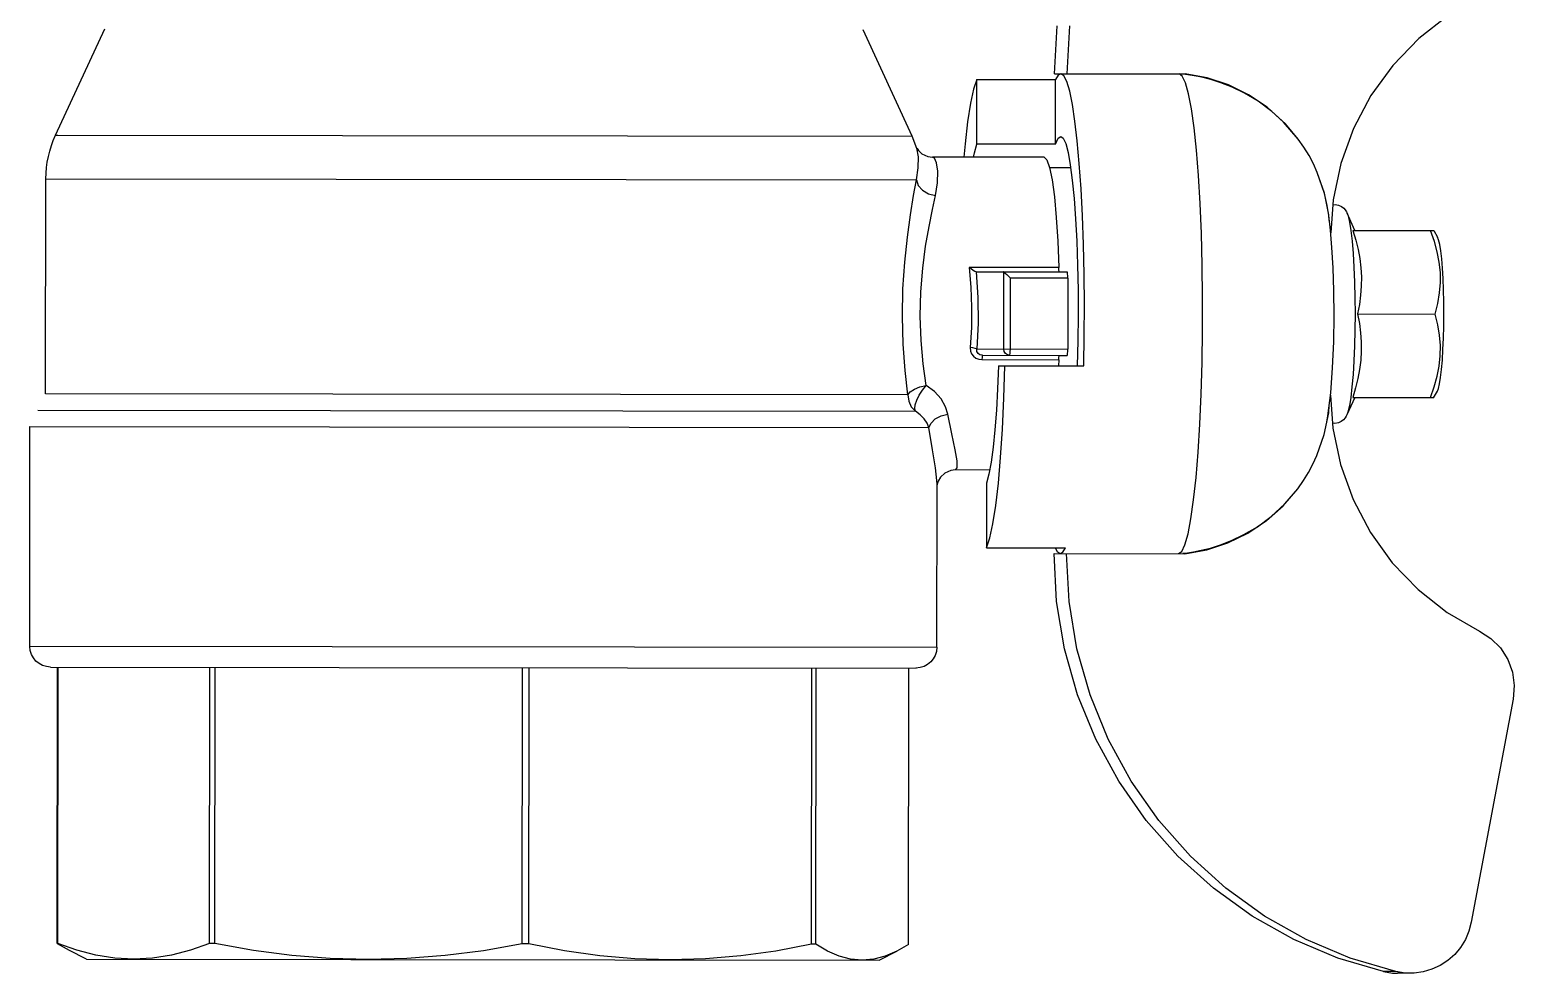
# Model space of a CAD drawing. Header units: millimetres. Extents: x 898 to 1196, y 229 to 443.
# Drawn here: x 1107.36409 to 1107.41044, y 341.71529 to 341.74474 of the extents above; entities that cross this region are included whole.
import ezdxf

# ---------------------------------------------------------------- set-up
doc = ezdxf.new("R2010")
doc.units = ezdxf.units.MM
doc.layers.add('alim', color=5, linetype='Continuous', lineweight=5)
doc.layers.add('CHAUFFAGE', color=4, linetype='Continuous', lineweight=5)

# ---------------------------------------------------------------- blocks, each defined once
blk = doc.blocks.new('c ef ecs')
at = {"layer": 'alim', "color": 5, "lineweight": -3}
for p, q in [((-303.560152, 72.857214), (-303.560152, 72.829146)), ((-303.553295, 72.857214), (-303.560152, 72.857214)), ((-303.553295, 72.857214), (-303.553295, 72.82889)), ((-303.567881, 72.856725), (-303.567881, 72.829548)), ((-303.561169, 72.856725), (-303.567881, 72.856725)), ((-303.561169, 72.829806), (-303.561169, 72.856725)), ((-303.560661, 72.856969), (-303.560661, 72.829569)), ((-303.569245, 72.856426), (-303.572569, 72.854892)), ((-303.569245, 72.856426), (-303.569245, 72.856359)), ((-303.569245, 72.856359), (-303.569245, 72.829678)), ((-303.552644, 72.856564), (-303.552644, 72.82954)), ((-303.544017, 72.856343), (-303.552644, 72.856343)), ((-303.544017, 72.856323), (-303.552644, 72.856323)), ((-303.544017, 72.856343), (-303.543804, 72.855974)), ((-303.544017, 72.856323), (-303.544017, 72.856343)), ((-303.543806, 72.855726), (-303.544017, 72.856323)), ((-303.543528, 72.855423), (-303.543804, 72.855975)), ((-303.543653, 72.855135), (-303.543806, 72.855726)), ((-303.543528, 72.855423), (-303.543528, 72.830681)), ((-303.54356, 72.854544), (-303.543653, 72.855135)), ((-303.543528, 72.853954), (-303.54356, 72.854544)), ((-303.54356, 72.853363), (-303.543528, 72.853954)), ((-303.543653, 72.852773), (-303.54356, 72.853363)), ((-303.543806, 72.852182), (-303.543653, 72.852773)), ((-303.544017, 72.851584), (-303.543806, 72.852182)), ((-303.544017, 72.851584), (-303.552644, 72.851584)), ((-303.544017, 72.851424), (-303.552644, 72.851424)), ((-303.544017, 72.851424), (-303.544017, 72.851584)), ((-303.543806, 72.850214), (-303.544017, 72.851424)), ((-303.543653, 72.849017), (-303.543806, 72.850214)), ((-303.54356, 72.847821), (-303.543653, 72.849017)), ((-303.543528, 72.846625), (-303.54356, 72.847821)), ((-303.54356, 72.845429), (-303.543528, 72.846625)), ((-303.543653, 72.844234), (-303.54356, 72.845429)), ((-303.543806, 72.843037), (-303.543653, 72.844234)), ((-303.544017, 72.841827), (-303.543806, 72.843037)), ((-303.544017, 72.841827), (-303.552644, 72.841827)), ((-303.544017, 72.841621), (-303.552644, 72.841621)), ((-303.544017, 72.841621), (-303.544017, 72.841827)), ((-303.543806, 72.840507), (-303.544017, 72.841621)), ((-303.543653, 72.839405), (-303.543806, 72.840507)), ((-303.54356, 72.838305), (-303.543653, 72.839405)), ((-303.543528, 72.837204), (-303.54356, 72.838305)), ((-303.54356, 72.836103), (-303.543528, 72.837204)), ((-303.543653, 72.835003), (-303.54356, 72.836103)), ((-303.543806, 72.833901), (-303.543653, 72.835003)), ((-303.544017, 72.832788), (-303.543806, 72.833901)), ((-303.544017, 72.832788), (-303.552644, 72.832788)), ((-303.544017, 72.832656), (-303.552644, 72.832656)), ((-303.544017, 72.832656), (-303.544017, 72.832788)), ((-303.543806, 72.832291), (-303.544017, 72.832656)), ((-303.543653, 72.83193), (-303.543806, 72.832291)), ((-303.54356, 72.831569), (-303.543653, 72.83193)), ((-303.543528, 72.831208), (-303.54356, 72.831569)), ((-303.569245, 72.829678), (-303.572569, 72.831212)), ((-303.543653, 72.830487), (-303.54356, 72.830847)), ((-303.54356, 72.830847), (-303.543528, 72.831208)), ((-303.543528, 72.830681), (-303.543804, 72.830129)), ((-303.543804, 72.83013), (-303.543653, 72.830487)), ((-303.565314, 72.829908), (-303.566093, 72.829827)), ((-303.56448, 72.829961), (-303.565314, 72.829908)), ((-303.563617, 72.829977), (-303.56448, 72.829961)), ((-303.562757, 72.829953), (-303.563617, 72.829977)), ((-303.561931, 72.829892), (-303.562757, 72.829953)), ((-303.561169, 72.829806), (-303.561931, 72.829892)), ((-303.544017, 72.829761), (-303.543804, 72.83013)), ((-303.568864, 72.829531), (-303.569245, 72.829678)), ((-303.568868, 72.829532), (-303.568872, 72.829533)), ((-303.568872, 72.829533), (-303.568862, 72.829528)), ((-303.568869, 72.829532), (-303.568869, 72.829532)), ((-303.568602, 72.829486), (-303.568869, 72.829532)), ((-303.568862, 72.829528), (-303.568797, 72.829485)), ((-303.568797, 72.829485), (-303.568696, 72.829373)), ((-303.568696, 72.829373), (-303.568615, 72.829191)), ((-303.56826, 72.829491), (-303.568602, 72.829486)), ((-303.567881, 72.829548), (-303.56826, 72.829491)), ((-303.567391, 72.829633), (-303.567881, 72.829548)), ((-303.567881, 72.829548), (-303.56771, 72.829486)), ((-303.56771, 72.829486), (-303.56756, 72.829353)), ((-303.566792, 72.82973), (-303.567391, 72.829633)), ((-303.566093, 72.829827), (-303.566792, 72.82973)), ((-303.56439, 72.829402), (-303.565126, 72.829344)), ((-303.563629, 72.829419), (-303.56439, 72.829402)), ((-303.562869, 72.829393), (-303.563629, 72.829419)), ((-303.562141, 72.829327), (-303.562869, 72.829393)), ((-303.561424, 72.829429), (-303.561468, 72.829233)), ((-303.561354, 72.829601), (-303.561424, 72.829429)), ((-303.561266, 72.829731), (-303.561354, 72.829601)), ((-303.561165, 72.829448), (-303.561323, 72.829347)), ((-303.561169, 72.829806), (-303.561266, 72.829731)), ((-303.561169, 72.829806), (-303.560977, 72.829778)), ((-303.561007, 72.829525), (-303.561165, 72.829448)), ((-303.560862, 72.829574), (-303.561007, 72.829525)), ((-303.560977, 72.829778), (-303.560803, 72.829697)), ((-303.560743, 72.829589), (-303.560862, 72.829574)), ((-303.560803, 72.829697), (-303.560661, 72.829569)), ((-303.560661, 72.829569), (-303.560743, 72.829589)), ((-303.560551, 72.829417), (-303.560661, 72.829569)), ((-303.560421, 72.829292), (-303.560551, 72.829417)), ((-303.544017, 72.829761), (-303.552644, 72.829761)), ((-303.568615, 72.829191), (-303.568596, 72.829044)), ((-303.568596, 72.825559), (-303.568596, 72.829044)), ((-303.568557, 72.828984), (-303.568596, 72.829044)), ((-303.56842, 72.828923), (-303.568557, 72.828984)), ((-303.568154, 72.82888), (-303.56842, 72.828923)), ((-303.567391, 72.828947), (-303.567792, 72.828884)), ((-303.56756, 72.829353), (-303.567449, 72.829166)), ((-303.567449, 72.829166), (-303.567391, 72.828947)), ((-303.566959, 72.829042), (-303.567391, 72.828947)), ((-303.56643, 72.829149), (-303.566959, 72.829042)), ((-303.565814, 72.829255), (-303.56643, 72.829149)), ((-303.565126, 72.829344), (-303.565814, 72.829255)), ((-303.561468, 72.829233), (-303.562141, 72.829327)), ((-303.561323, 72.829347), (-303.561468, 72.829233)), ((-303.561274, 72.828972), (-303.561468, 72.829233)), ((-303.561045, 72.828768), (-303.561274, 72.828972)), ((-303.560421, 72.828948), (-303.560516, 72.828767)), ((-303.560284, 72.829202), (-303.560421, 72.829292)), ((-303.560294, 72.82908), (-303.560421, 72.828948)), ((-303.560152, 72.829146), (-303.560294, 72.82908)), ((-303.560152, 72.829146), (-303.560284, 72.829202)), ((-303.559453, 72.829031), (-303.560152, 72.829146)), ((-303.558895, 72.828942), (-303.559453, 72.829031)), ((-303.558495, 72.828895), (-303.558895, 72.828942)), ((-303.567792, 72.828884), (-303.568154, 72.82888)), ((-303.560803, 72.82863), (-303.561045, 72.828768)), ((-303.560571, 72.828557), (-303.560803, 72.82863)), ((-303.560516, 72.828767), (-303.560571, 72.828557)), ((-303.559954, 72.828428), (-303.560571, 72.828557)), ((-303.558829, 72.828317), (-303.55881, 72.828464)), ((-303.55881, 72.828464), (-303.558728, 72.828648)), ((-303.558728, 72.828648), (-303.558603, 72.828784)), ((-303.558603, 72.828784), (-303.558475, 72.82886)), ((-303.558379, 72.82889), (-303.558495, 72.828895)), ((-303.558475, 72.82886), (-303.558389, 72.828887)), ((-303.553295, 72.82889), (-303.558398, 72.82889)), ((-303.558389, 72.828887), (-303.558366, 72.828891)), ((-303.569701, 72.82795), (-303.569007, 72.82803)), ((-303.569007, 72.82803), (-303.568596, 72.828065)), ((-303.559461, 72.828325), (-303.559954, 72.828428)), ((-303.559109, 72.828266), (-303.559461, 72.828325)), ((-303.558899, 72.82826), (-303.559109, 72.828266)), ((-303.558829, 72.828313), (-303.558899, 72.82826)), ((-303.558829, 72.827246), (-303.558829, 72.828313)), ((-303.571021, 72.827665), (-303.570719, 72.827766)), ((-303.571021, 72.827665), (-303.571021, 72.825203)), ((-303.569002, 72.827665), (-303.571021, 72.827665)), ((-303.570719, 72.827766), (-303.570276, 72.827862)), ((-303.570276, 72.827862), (-303.569701, 72.82795)), ((-303.568725, 72.827736), (-303.569002, 72.827665)), ((-303.569002, 72.825203), (-303.569002, 72.827665)), ((-303.568596, 72.82776), (-303.568725, 72.827736)), ((-303.565153, 72.825095), (-303.565153, 72.827895)), ((-303.565104, 72.827834), (-303.565153, 72.827895)), ((-303.565153, 72.827894), (-303.564536, 72.827842)), ((-303.565061, 72.827774), (-303.565104, 72.827834)), ((-303.565029, 72.827718), (-303.565061, 72.827774)), ((-303.565015, 72.827676), (-303.565029, 72.827718)), ((-303.565015, 72.827676), (-303.565015, 72.825077)), ((-303.565015, 72.827673), (-303.564217, 72.827622)), ((-303.564536, 72.827842), (-303.563907, 72.827818)), ((-303.564217, 72.827622), (-303.563408, 72.827617)), ((-303.563907, 72.827818), (-303.563274, 72.827824)), ((-303.563408, 72.827617), (-303.562606, 72.827656)), ((-303.563274, 72.827824), (-303.562648, 72.827859)), ((-303.56264, 72.827774), (-303.562648, 72.827859)), ((-303.562648, 72.827859), (-303.56254, 72.827851)), ((-303.562625, 72.827701), (-303.56264, 72.827774)), ((-303.562606, 72.827656), (-303.562625, 72.827701)), ((-303.562606, 72.827656), (-303.562606, 72.824814)), ((-303.562526, 72.82765), (-303.562606, 72.827656)), ((-303.56254, 72.827851), (-303.56245, 72.827816)), ((-303.562464, 72.827613), (-303.562526, 72.82765)), ((-303.562425, 72.827554), (-303.562464, 72.827613)), ((-303.56245, 72.827816), (-303.562378, 72.827761)), ((-303.562411, 72.827475), (-303.562425, 72.827554)), ((-303.562378, 72.827761), (-303.562322, 72.827686)), ((-303.562322, 72.827686), (-303.562285, 72.827595)), ((-303.562285, 72.827595), (-303.562273, 72.827494)), ((-303.562411, 72.827475), (-303.562393, 72.827483)), ((-303.562411, 72.827475), (-303.562411, 72.825081)), ((-303.562393, 72.827483), (-303.562344, 72.82749)), ((-303.562344, 72.82749), (-303.562273, 72.827494)), ((-303.562273, 72.827494), (-303.562273, 72.825095)), ((-303.560695, 72.827041), (-303.560081, 72.827087)), ((-303.560081, 72.827087), (-303.559537, 72.827142)), ((-303.559537, 72.827142), (-303.559074, 72.827203)), ((-303.559074, 72.827203), (-303.5587, 72.82727)), ((-303.5587, 72.82727), (-303.558423, 72.827341)), ((-303.558423, 72.827341), (-303.556404, 72.827341)), ((-303.557724, 72.827056), (-303.558418, 72.826976)), ((-303.55715, 72.827144), (-303.557724, 72.827056)), ((-303.556707, 72.82724), (-303.55715, 72.827144)), ((-303.556404, 72.827341), (-303.556707, 72.82724)), ((-303.556404, 72.827341), (-303.556404, 72.824879)), ((-303.565014, 72.82682), (-303.565015, 72.826826)), ((-303.565012, 72.826815), (-303.565014, 72.82682)), ((-303.565009, 72.826809), (-303.565012, 72.826815)), ((-303.565009, 72.826809), (-303.564977, 72.826771)), ((-303.562606, 72.826809), (-303.565009, 72.826809)), ((-303.564977, 72.826771), (-303.56493, 72.82672)), ((-303.56493, 72.82672), (-303.564876, 72.826663)), ((-303.564876, 72.826663), (-303.56482, 72.826606)), ((-303.56482, 72.824814), (-303.56482, 72.826606)), ((-303.562606, 72.826606), (-303.56482, 72.826606)), ((-303.562531, 72.826795), (-303.562606, 72.826809)), ((-303.562531, 72.826608), (-303.562606, 72.826606)), ((-303.562467, 72.826755), (-303.562531, 72.826795)), ((-303.562468, 72.826612), (-303.562531, 72.826608)), ((-303.562425, 72.826618), (-303.562468, 72.826612)), ((-303.562425, 72.826695), (-303.562467, 72.826755)), ((-303.562411, 72.826626), (-303.562425, 72.826695)), ((-303.562411, 72.826626), (-303.562425, 72.826618)), ((-303.562085, 72.826977), (-303.561367, 72.827004)), ((-303.562085, 72.826977), (-303.562085, 72.824314)), ((-303.56107, 72.826806), (-303.562085, 72.826776)), ((-303.561367, 72.827004), (-303.560695, 72.827041)), ((-303.560108, 72.82685), (-303.56107, 72.826806)), ((-303.559218, 72.826907), (-303.560108, 72.82685)), ((-303.558418, 72.826976), (-303.559218, 72.826907)), ((-303.5712, 72.825235), (-303.572695, 72.825152)), ((-303.5712, 72.825235), (-303.5712, 72.821154)), ((-303.571155, 72.825123), (-303.571021, 72.825203)), ((-303.569002, 72.825203), (-303.571021, 72.825203)), ((-303.569002, 72.825203), (-303.569186, 72.825123)), ((-303.568596, 72.825559), (-303.568516, 72.825472)), ((-303.568516, 72.825472), (-303.568277, 72.825387)), ((-303.568277, 72.825387), (-303.567888, 72.825307)), ((-303.56827, 72.825385), (-303.56827, 72.82473)), ((-303.567888, 72.825307), (-303.567362, 72.825237)), ((-303.567362, 72.825237), (-303.566716, 72.825176)), ((-303.554731, 72.825152), (-303.556225, 72.825235)), ((-303.556225, 72.825235), (-303.556225, 72.821154)), ((-303.5712, 72.824847), (-303.572695, 72.824763)), ((-303.5712, 72.825041), (-303.571155, 72.825123)), ((-303.571139, 72.824946), (-303.5712, 72.825041)), ((-303.570957, 72.824853), (-303.571139, 72.824946)), ((-303.570656, 72.824762), (-303.570957, 72.824853)), ((-303.570242, 72.824676), (-303.570656, 72.824762)), ((-303.569186, 72.825123), (-303.569247, 72.825041)), ((-303.569247, 72.825041), (-303.56919, 72.824962)), ((-303.56919, 72.824962), (-303.56902, 72.824885)), ((-303.56902, 72.824885), (-303.56874, 72.824811)), ((-303.56874, 72.824811), (-303.568356, 72.824742)), ((-303.568356, 72.824742), (-303.567877, 72.824678)), ((-303.566716, 72.825176), (-303.56597, 72.825129)), ((-303.56597, 72.825129), (-303.565153, 72.825095)), ((-303.565081, 72.825091), (-303.565153, 72.825095)), ((-303.565032, 72.825085), (-303.565081, 72.825091)), ((-303.565015, 72.825077), (-303.565032, 72.825085)), ((-303.565015, 72.825077), (-303.565015, 72.824834)), ((-303.565, 72.824826), (-303.565015, 72.824834)), ((-303.564958, 72.82482), (-303.565, 72.824826)), ((-303.564894, 72.824816), (-303.564958, 72.82482)), ((-303.56482, 72.824814), (-303.564894, 72.824816)), ((-303.56482, 72.824814), (-303.562606, 72.824814)), ((-303.562531, 72.824816), (-303.562606, 72.824814)), ((-303.562468, 72.82482), (-303.562531, 72.824816)), ((-303.562425, 72.824826), (-303.562468, 72.82482)), ((-303.562411, 72.824834), (-303.562425, 72.824826)), ((-303.562393, 72.825085), (-303.562411, 72.825077)), ((-303.562411, 72.825081), (-303.562411, 72.824834)), ((-303.562344, 72.825091), (-303.562393, 72.825085)), ((-303.562273, 72.825095), (-303.562344, 72.825091)), ((-303.562273, 72.825095), (-303.562085, 72.825103)), ((-303.556404, 72.825197), (-303.556286, 72.825136)), ((-303.55627, 72.82496), (-303.556404, 72.824879)), ((-303.556286, 72.825136), (-303.556225, 72.825041)), ((-303.556225, 72.825041), (-303.55627, 72.82496)), ((-303.554731, 72.824763), (-303.556225, 72.824847)), ((-303.553255, 72.824903), (-303.554731, 72.825152)), ((-303.553255, 72.824515), (-303.554731, 72.824763)), ((-303.551816, 72.824492), (-303.553255, 72.824903)), ((-303.569722, 72.824597), (-303.570242, 72.824676)), ((-303.569103, 72.824524), (-303.569722, 72.824597)), ((-303.568396, 72.82446), (-303.569103, 72.824524)), ((-303.567613, 72.824405), (-303.568396, 72.82446)), ((-303.567877, 72.824678), (-303.567312, 72.824623)), ((-303.566767, 72.824361), (-303.567613, 72.824405)), ((-303.567312, 72.824623), (-303.566672, 72.824576)), ((-303.56587, 72.824328), (-303.566767, 72.824361)), ((-303.566672, 72.824576), (-303.565971, 72.824538)), ((-303.565971, 72.824538), (-303.565224, 72.824511)), ((-303.564938, 72.824306), (-303.56587, 72.824328)), ((-303.565224, 72.824511), (-303.564446, 72.824495)), ((-303.563987, 72.824297), (-303.564938, 72.824306)), ((-303.564446, 72.824495), (-303.563652, 72.82449)), ((-303.56303, 72.824299), (-303.563987, 72.824297)), ((-303.563652, 72.82449), (-303.56286, 72.824497)), ((-303.562085, 72.824314), (-303.56303, 72.824299)), ((-303.56286, 72.824497), (-303.562085, 72.824515)), ((-303.551816, 72.824104), (-303.553255, 72.824515)), ((-303.550433, 72.823924), (-303.551816, 72.824492)), ((-303.550433, 72.823535), (-303.551816, 72.824104)), ((-303.549122, 72.823205), (-303.550433, 72.823924)), ((-303.549122, 72.822817), (-303.550433, 72.823535)), ((-303.547899, 72.822346), (-303.549122, 72.823205)), ((-303.547899, 72.821957), (-303.549122, 72.822817)), ((-303.546781, 72.821356), (-303.547899, 72.822346)), ((-303.546781, 72.820967), (-303.547899, 72.821957)), ((-303.571131, 72.821247), (-303.5712, 72.821348)), ((-303.571076, 72.820468), (-303.5712, 72.821154)), ((-303.571172, 72.821073), (-303.57119, 72.821219)), ((-303.571142, 72.820881), (-303.571172, 72.821073)), ((-303.570923, 72.821147), (-303.571131, 72.821247)), ((-303.570581, 72.821051), (-303.570923, 72.821147)), ((-303.57011, 72.820961), (-303.570581, 72.821051)), ((-303.556845, 72.821051), (-303.557315, 72.820961)), ((-303.556503, 72.821147), (-303.556845, 72.821051)), ((-303.556295, 72.821247), (-303.556503, 72.821147)), ((-303.556225, 72.821154), (-303.556349, 72.820468)), ((-303.556225, 72.821348), (-303.556295, 72.821247)), ((-303.556254, 72.821069), (-303.556284, 72.820876)), ((-303.556237, 72.821214), (-303.556254, 72.821069)), ((-303.545781, 72.820248), (-303.546781, 72.821356)), ((-303.571095, 72.820643), (-303.571142, 72.820881)), ((-303.571025, 72.820361), (-303.571095, 72.820643)), ((-303.569521, 72.820878), (-303.57011, 72.820961)), ((-303.568824, 72.820804), (-303.569521, 72.820878)), ((-303.568031, 72.82074), (-303.568824, 72.820804)), ((-303.567158, 72.820687), (-303.568031, 72.82074)), ((-303.56622, 72.820646), (-303.567158, 72.820687)), ((-303.565236, 72.820619), (-303.56622, 72.820646)), ((-303.564224, 72.820605), (-303.565236, 72.820619)), ((-303.563202, 72.820605), (-303.564224, 72.820605)), ((-303.562189, 72.820619), (-303.563202, 72.820605)), ((-303.561205, 72.820646), (-303.562189, 72.820619)), ((-303.560268, 72.820687), (-303.561205, 72.820646)), ((-303.559395, 72.82074), (-303.560268, 72.820687)), ((-303.558602, 72.820804), (-303.559395, 72.82074)), ((-303.557904, 72.820878), (-303.558602, 72.820804)), ((-303.557315, 72.820961), (-303.557904, 72.820878)), ((-303.556332, 72.820637), (-303.556402, 72.820354)), ((-303.556284, 72.820876), (-303.556332, 72.820637)), ((-303.545781, 72.819859), (-303.546781, 72.820967)), ((-303.570859, 72.819807), (-303.571076, 72.820468)), ((-303.570926, 72.820043), (-303.571025, 72.820361)), ((-303.556349, 72.820468), (-303.556566, 72.819807)), ((-303.556402, 72.820354), (-303.556501, 72.82004)), ((-303.544912, 72.819035), (-303.545781, 72.820248)), ((-303.570789, 72.81969), (-303.570926, 72.820043)), ((-303.570554, 72.819181), (-303.570859, 72.819807)), ((-303.570603, 72.819302), (-303.570789, 72.81969)), ((-303.556566, 72.819807), (-303.556871, 72.819181)), ((-303.556636, 72.819692), (-303.556821, 72.819306)), ((-303.556501, 72.82004), (-303.556636, 72.819692)), ((-303.544912, 72.818647), (-303.545781, 72.819859)), ((-303.570352, 72.818881), (-303.570603, 72.819302)), ((-303.570166, 72.818602), (-303.570554, 72.819181)), ((-303.556871, 72.819181), (-303.55726, 72.818602)), ((-303.556821, 72.819306), (-303.55707, 72.818887)), ((-303.570033, 72.81845), (-303.570352, 72.818881)), ((-303.55707, 72.818887), (-303.557388, 72.818456)), ((-303.544184, 72.817734), (-303.544912, 72.819035)), ((-303.569702, 72.818082), (-303.570166, 72.818602)), ((-303.569641, 72.818027), (-303.570033, 72.81845)), ((-303.557388, 72.818456), (-303.55778, 72.818032)), ((-303.55726, 72.818602), (-303.557724, 72.818082)), ((-303.544184, 72.817345), (-303.544912, 72.818647)), ((-303.569171, 72.817628), (-303.569702, 72.818082)), ((-303.569171, 72.817628), (-303.569641, 72.818027)), ((-303.557724, 72.818082), (-303.558255, 72.817628)), ((-303.55778, 72.818032), (-303.558255, 72.817628)), ((-303.568913, 72.817446), (-303.569171, 72.817628)), ((-303.568655, 72.817289), (-303.568913, 72.817446)), ((-303.55851, 72.817448), (-303.558766, 72.817291)), ((-303.558255, 72.817628), (-303.55851, 72.817448)), ((-303.543606, 72.81636), (-303.544184, 72.817734)), ((-303.543606, 72.815971), (-303.544184, 72.817345)), ((-303.568395, 72.817151), (-303.568655, 72.817289)), ((-303.568133, 72.817033), (-303.568395, 72.817151)), ((-303.56747, 72.816807), (-303.568133, 72.817033)), ((-303.56748, 72.816804), (-303.568133, 72.817033)), ((-303.559292, 72.817033), (-303.559955, 72.816807)), ((-303.559292, 72.817033), (-303.559945, 72.816804)), ((-303.559027, 72.817153), (-303.559292, 72.817033)), ((-303.558766, 72.817291), (-303.559027, 72.817153)), ((-303.568411, 72.816297), (-303.567273, 72.816538)), ((-303.566802, 72.816665), (-303.56748, 72.816804)), ((-303.567096, 72.816724), (-303.56747, 72.816807)), ((-303.567273, 72.816538), (-303.566249, 72.816609)), ((-303.56712, 72.816548), (-303.567131, 72.816473)), ((-303.567131, 72.816473), (-303.567114, 72.816362)), ((-303.566781, 72.816672), (-303.567096, 72.816724)), ((-303.566631, 72.816654), (-303.566802, 72.816665)), ((-303.566327, 72.816616), (-303.566781, 72.816672)), ((-303.565789, 72.816568), (-303.566327, 72.816616)), ((-303.56515, 72.816531), (-303.565789, 72.816568)), ((-303.564433, 72.816507), (-303.56515, 72.816531)), ((-303.563653, 72.816499), (-303.564433, 72.816507)), ((-303.562838, 72.81651), (-303.563653, 72.816499)), ((-303.562032, 72.816543), (-303.562838, 72.81651)), ((-303.56125, 72.816601), (-303.562032, 72.816543)), ((-303.560532, 72.816689), (-303.56125, 72.816601)), ((-303.561181, 72.816609), (-303.560153, 72.816538)), ((-303.560623, 72.816665), (-303.560852, 72.81665)), ((-303.559945, 72.816804), (-303.560623, 72.816665)), ((-303.560336, 72.816722), (-303.560532, 72.816689)), ((-303.559955, 72.816807), (-303.560336, 72.816722)), ((-303.560311, 72.816363), (-303.560294, 72.816473)), ((-303.560294, 72.816473), (-303.560306, 72.816548)), ((-303.560153, 72.816538), (-303.559014, 72.816297)), ((-303.569506, 72.8159), (-303.568411, 72.816297)), ((-303.567114, 72.816362), (-303.567071, 72.816269)), ((-303.567071, 72.816269), (-303.567016, 72.816202)), ((-303.567016, 72.816202), (-303.56696, 72.816154)), ((-303.56696, 72.816154), (-303.566904, 72.816119)), ((-303.566904, 72.816119), (-303.566859, 72.816096)), ((-303.566859, 72.816096), (-303.566859, 72.816096)), ((-303.566318, 72.815852), (-303.566859, 72.816096)), ((-303.566859, 72.816096), (-303.566776, 72.816066)), ((-303.566776, 72.816066), (-303.566583, 72.81602)), ((-303.566583, 72.81602), (-303.566319, 72.815977)), ((-303.566319, 72.815977), (-303.56599, 72.815939)), ((-303.56599, 72.815939), (-303.565606, 72.815906)), ((-303.561819, 72.815906), (-303.561435, 72.815939)), ((-303.561435, 72.815939), (-303.561107, 72.815977)), ((-303.561107, 72.815852), (-303.560567, 72.816096)), ((-303.561107, 72.815977), (-303.560843, 72.81602)), ((-303.560843, 72.81602), (-303.560649, 72.816066)), ((-303.560649, 72.816066), (-303.560567, 72.816096)), ((-303.560567, 72.816096), (-303.560523, 72.816118)), ((-303.560567, 72.816096), (-303.560567, 72.816096)), ((-303.560523, 72.816118), (-303.560466, 72.816153)), ((-303.560466, 72.816153), (-303.560409, 72.816202)), ((-303.560409, 72.816202), (-303.560355, 72.81627)), ((-303.560355, 72.81627), (-303.560311, 72.816363)), ((-303.559014, 72.816297), (-303.55792, 72.8159)), ((-303.543186, 72.814931), (-303.543606, 72.81636)), ((-303.543186, 72.814542), (-303.543606, 72.815971)), ((-303.570533, 72.815356), (-303.569506, 72.8159)), ((-303.566317, 72.815916), (-303.566317, 72.813385)), ((-303.566317, 72.815916), (-303.566019, 72.815827)), ((-303.566019, 72.815827), (-303.565729, 72.815755)), ((-303.565729, 72.815755), (-303.565443, 72.815701)), ((-303.565606, 72.815906), (-303.565175, 72.81588)), ((-303.565443, 72.815701), (-303.565158, 72.815665)), ((-303.565175, 72.81588), (-303.564708, 72.81586)), ((-303.565158, 72.815665), (-303.564872, 72.815649)), ((-303.564872, 72.815649), (-303.564586, 72.815652)), ((-303.564708, 72.81586), (-303.564217, 72.815849)), ((-303.564586, 72.815652), (-303.564301, 72.815673)), ((-303.564301, 72.815673), (-303.564011, 72.815711)), ((-303.564217, 72.815849), (-303.563713, 72.815845)), ((-303.564011, 72.815711), (-303.563713, 72.815767)), ((-303.563713, 72.815845), (-303.563209, 72.815849)), ((-303.563713, 72.815767), (-303.563713, 72.81334)), ((-303.563713, 72.815767), (-303.563415, 72.815711)), ((-303.563415, 72.815711), (-303.563125, 72.815673)), ((-303.563209, 72.815849), (-303.562717, 72.81586)), ((-303.563125, 72.815673), (-303.562839, 72.815652)), ((-303.562839, 72.815652), (-303.562554, 72.815649)), ((-303.562717, 72.81586), (-303.56225, 72.81588)), ((-303.562554, 72.815649), (-303.562268, 72.815665)), ((-303.562268, 72.815665), (-303.561982, 72.815701)), ((-303.56225, 72.81588), (-303.561819, 72.815906)), ((-303.561982, 72.815701), (-303.561696, 72.815755)), ((-303.561696, 72.815755), (-303.561406, 72.815827)), ((-303.561406, 72.815827), (-303.561108, 72.815916)), ((-303.561108, 72.815916), (-303.561108, 72.813385)), ((-303.55792, 72.8159), (-303.556892, 72.815356)), ((-303.571475, 72.814674), (-303.570533, 72.815356)), ((-303.556892, 72.815356), (-303.555951, 72.814674)), ((-303.572312, 72.813869), (-303.571475, 72.814674)), ((-303.555951, 72.814674), (-303.555114, 72.813869)), ((-303.543186, 72.814542), (-303.543186, 72.814931)), ((-303.543186, 72.814931), (-303.543142, 72.814649)), ((-303.543142, 72.81426), (-303.543186, 72.814542)), ((-303.543142, 72.814649), (-303.543136, 72.814491)), ((-303.543136, 72.814102), (-303.543142, 72.81426)), ((-303.54314, 72.813976), (-303.543136, 72.814102)), ((-303.543136, 72.814102), (-303.543136, 72.814491)), ((-303.573028, 72.812955), (-303.572312, 72.813869)), ((-303.555114, 72.813869), (-303.554398, 72.812955)), ((-303.54326, 72.81342), (-303.543179, 72.813693)), ((-303.543179, 72.813693), (-303.54314, 72.813976)), ((-303.566322, 72.813388), (-303.566117, 72.813272)), ((-303.565983, 72.813371), (-303.566317, 72.81349)), ((-303.566035, 72.813239), (-303.566117, 72.813273)), ((-303.565888, 72.813204), (-303.566035, 72.813239)), ((-303.565656, 72.81328), (-303.565983, 72.813371)), ((-303.565688, 72.813172), (-303.565888, 72.813204)), ((-303.565439, 72.813143), (-303.565688, 72.813172)), ((-303.565335, 72.813217), (-303.565656, 72.81328)), ((-303.565015, 72.813184), (-303.565335, 72.813217)), ((-303.564695, 72.81318), (-303.565015, 72.813184)), ((-303.564374, 72.813206), (-303.564695, 72.81318)), ((-303.564047, 72.81326), (-303.564374, 72.813206)), ((-303.563713, 72.81334), (-303.564047, 72.81326)), ((-303.563378, 72.81326), (-303.563713, 72.81334)), ((-303.563051, 72.813206), (-303.563378, 72.81326)), ((-303.562731, 72.81318), (-303.563051, 72.813206)), ((-303.562411, 72.813184), (-303.562731, 72.81318)), ((-303.56209, 72.813217), (-303.562411, 72.813184)), ((-303.56177, 72.81328), (-303.56209, 72.813217)), ((-303.561737, 72.813172), (-303.561986, 72.813143)), ((-303.561443, 72.813371), (-303.56177, 72.81328)), ((-303.561537, 72.813204), (-303.561737, 72.813172)), ((-303.561391, 72.813239), (-303.561537, 72.813204)), ((-303.561108, 72.81349), (-303.561443, 72.813371)), ((-303.561308, 72.813273), (-303.561391, 72.813239)), ((-303.561103, 72.813388), (-303.561308, 72.813272)), ((-303.543536, 72.812923), (-303.54338, 72.813161)), ((-303.54338, 72.813161), (-303.54326, 72.81342)), ((-303.565148, 72.813118), (-303.565439, 72.813143)), ((-303.564821, 72.813098), (-303.565148, 72.813118)), ((-303.564467, 72.813084), (-303.564821, 72.813098)), ((-303.564095, 72.813075), (-303.564467, 72.813084)), ((-303.563713, 72.813072), (-303.564095, 72.813075)), ((-303.563331, 72.813075), (-303.563713, 72.813072)), ((-303.562958, 72.813084), (-303.563331, 72.813075)), ((-303.562604, 72.813098), (-303.562958, 72.813084)), ((-303.562278, 72.813118), (-303.562604, 72.813098)), ((-303.561986, 72.813143), (-303.562278, 72.813118)), ((-303.554398, 72.812955), (-303.553816, 72.811951)), ((-303.543945, 72.812526), (-303.543726, 72.812709)), ((-303.543726, 72.812709), (-303.543536, 72.812923)), ((-303.544729, 72.812192), (-303.544452, 72.812265)), ((-303.544452, 72.812265), (-303.544189, 72.812377)), ((-303.544189, 72.812377), (-303.543945, 72.812526)), ((-303.553816, 72.811951), (-303.553591, 72.811595)), ((-303.5517, 72.810891), (-303.544729, 72.812192)), ((-303.553591, 72.811595), (-303.553294, 72.811295)), ((-303.553294, 72.811295), (-303.552938, 72.811065)), ((-303.552938, 72.811065), (-303.552542, 72.810918)), ((-303.552542, 72.810918), (-303.552122, 72.810859)), ((-303.552122, 72.810859), (-303.5517, 72.810891))]:
    blk.add_line(p, q, dxfattribs=at)
for centre, major_axis, start_param, end_param in [((-303.553295, 72.856562), (-0.00046, 0.00046), 3.926991, 5.480832), ((-303.567881, 72.85347), (-0.002302, 0.002302), -0.785398, -0.352991), ((-303.553295, 72.829542), (0.00046, 0.00046), 3.926991, 5.497787)]:
    blk.add_ellipse(centre, major_axis=major_axis, ratio=1, start_param=start_param, end_param=end_param, dxfattribs=at)

msp = doc.modelspace()

# ---------------------------------------------------------------- block references
at = {"layer": 'CHAUFFAGE', "xscale": -1, "rotation": 89.93055087290372}
msp.add_blockref('c ef ecs', (1179.85331, 38.084119), dxfattribs=at)

doc.saveas('drawing.dxf')
